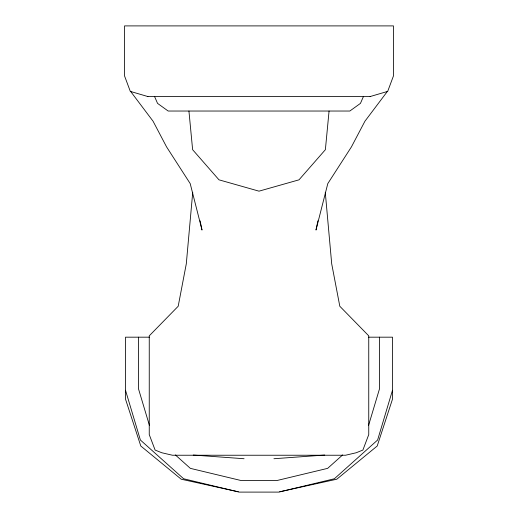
<?xml version="1.0" encoding="UTF-8"?>
<svg xmlns="http://www.w3.org/2000/svg" width="518" height="518" viewBox="0 0 518 518"><rect width="100%" height="100%" fill="white"/><g stroke="black" fill="none" stroke-linecap="round" stroke-linejoin="round"><path stroke-width="0.78" d="M192.728 192.269L186.299 263.804L178.192 306.255L149.249 335.845L149.249 434.608L155.115 450.071L161.817 452.758L172.455 455.238L345.545 455.238L356.183 452.758L362.885 450.071L368.751 434.608L368.751 335.845L339.808 306.255L331.701 263.804L325.272 192.269M329.066 111.033L325.375 149.689L299.015 179.83L259 191.168L218.984 179.83L192.625 149.689L188.934 111.033M317.929 220.765L315.986 230.05L327.797 183.599L351.418 146.911L364.937 121.218L387.412 91.382M368.518 425.569L379.532 388.74L379.532 337.179M392.495 390.268L377.616 440.022L334.363 478.768L278.826 492.1L239.174 492.1L183.637 478.768L140.384 440.022L125.505 390.268M363.526 96.309L360.45 103.38L349.831 111.033L168.169 111.033L157.55 103.38L154.474 96.309M342.631 454.94L327.654 468.356L277.124 480.484L240.876 480.484L190.346 468.356L175.369 454.94M370.105 96.555L387.691 91.395L393.46 75.913L393.46 25.9L124.54 25.9L124.54 75.913L130.309 91.395L147.895 96.555M279.701 491.776L336.784 479.215L377.201 446.011L392.495 399.113L392.495 337.179L368.589 337.179M273.925 458.734L324.734 455.044M147.604 96.555L370.396 96.555M149.411 337.179L125.505 337.179L125.505 399.113L140.799 446.011L181.216 479.215L238.299 491.776M193.266 455.044L244.075 458.734M130.588 91.382L153.063 121.218L166.582 146.911L190.203 183.599L202.014 230.05L200.071 220.765M149.482 425.569L138.468 388.74L138.468 337.179"/></g></svg>
